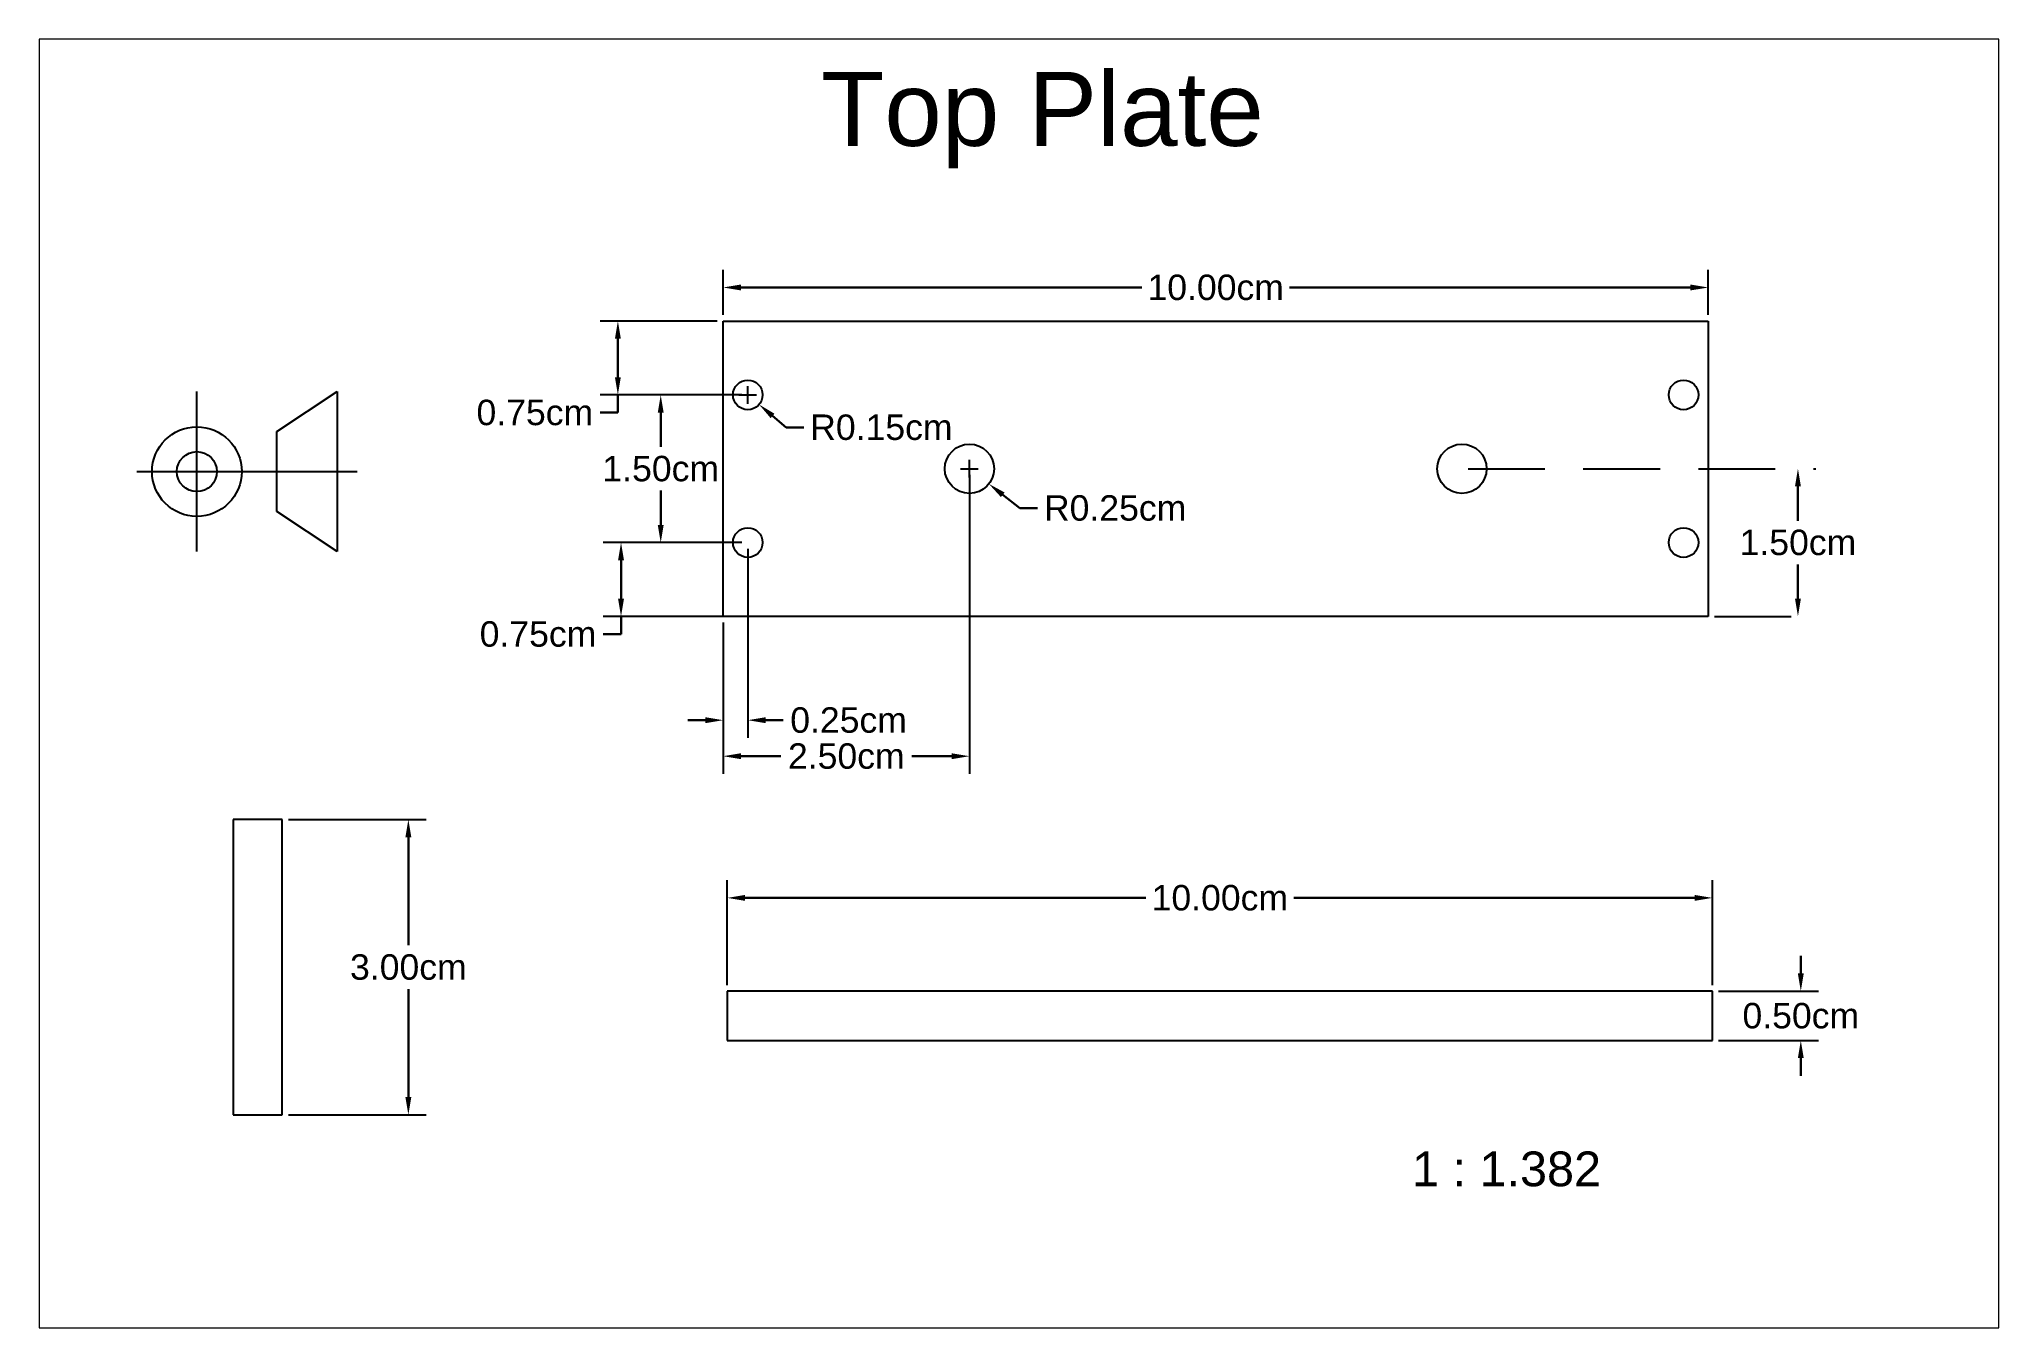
# Paper-space layout 'Top Plate' of a CAD drawing. Header units: inches. Extents: x 0 to 11.2, y -0.5 to 6.9.
# The model-space entities are those that its viewports show. They can reach past a viewport. Long polylines and large blocks are cut down to what shows.
import ezdxf

# ---------------------------------------------------------------- set-up
doc = ezdxf.new("R2010")
doc.units = ezdxf.units.IN
doc.header["$MEASUREMENT"] = 0
doc.linetypes.add('HIDDEN', pattern=[0.375, 0.25, -0.125])
doc.layers.add('dim', color=250, linetype='Continuous')
doc.styles.get("Standard").update_dxf_attribs({"font": 'arial.ttf'})
doc.dimstyles.get("Standard").update_dxf_attribs({"dimtxt": 0.2585, "dimasz": 0.18, "dimexe": 0.18, "dimexo": 0.0625, "dimgap": 0.09, "dimtad": 0, "dimtih": 1, "dimtoh": 1, "dimzin": 0, "dimdsep": 46, "dimtxsty": 'Standard', "dimcen": 0.09, "dimazin": 0, "dimtfac": 1, "dimtofl": 0, "dimtmove": 0, "dimatfit": 3, "dimfxl": 1, "dimtolj": 1, "dimtzin": 0, "dimlwd": 30, "dimarcsym": 0})

# ---------------------------------------------------------------- blocks, each defined once
blk = doc.blocks.new('*D16')
at = {"layer": 'Defpoints', "color": 0, "lineweight": -3, "transparency": 16777216}
for p in [(55.042, 13.641), (45.042, 12.693), (55.042, 12.693)]:
    blk.add_point(p, dxfattribs=at)
at = {"layer": 'dim', "color": 0, "lineweight": -2, "transparency": 16777216}
for p, q in [((45.042, 12.755), (45.042, 13.821)), ((55.042, 12.755), (55.042, 13.821))]:
    blk.add_line(p, q, dxfattribs=at)
at = {"layer": 'dim', "color": 0, "lineweight": 30, "transparency": 16777216}
for p, q in [((45.222, 13.641), (49.29, 13.641)), ((54.862, 13.641), (50.793, 13.641))]:
    blk.add_line(p, q, dxfattribs=at)
at = {"layer": 'dim', "color": 0, "lineweight": -3, "transparency": 16777216}
for points in [[(45.222, 13.671), (45.222, 13.611), (45.042, 13.641)], [(54.862, 13.671), (54.862, 13.611), (55.042, 13.641)]]:
    blk.add_solid(points, dxfattribs=at)
at = {"layer": 'dim', "color": 0, "transparency": 16777216, "insert": (50.042, 13.641), "char_height": 0.2585, "attachment_point": 5}
blk.add_mtext('\\A1;10.00cm', dxfattribs=at)
blk = doc.blocks.new('*D17')
at = {"layer": 'Defpoints', "color": 0, "lineweight": -3, "transparency": 16777216}
for p in [(55.042, 12.693), (55.94, 12.693), (55.042, 12.193)]:
    blk.add_point(p, dxfattribs=at)
at = {"layer": 'dim', "color": 0, "lineweight": 30, "transparency": 16777216}
for p, q in [((55.94, 12.873), (55.94, 13.053)), ((55.94, 12.013), (55.94, 11.833))]:
    blk.add_line(p, q, dxfattribs=at)
at = {"layer": 'dim', "color": 0, "lineweight": -2, "transparency": 16777216}
for p, q in [((55.104, 12.693), (56.12, 12.693)), ((55.104, 12.193), (56.12, 12.193))]:
    blk.add_line(p, q, dxfattribs=at)
at = {"layer": 'dim', "color": 0, "lineweight": -3, "transparency": 16777216}
for points in [[(55.91, 12.873), (55.97, 12.873), (55.94, 12.693)], [(55.91, 12.013), (55.97, 12.013), (55.94, 12.193)]]:
    blk.add_solid(points, dxfattribs=at)
at = {"layer": 'dim', "color": 0, "transparency": 16777216, "insert": (55.94, 12.443), "char_height": 0.2585, "attachment_point": 5}
blk.add_mtext('\\A1;0.50cm', dxfattribs=at)
blk = doc.blocks.new('*D18')
at = {"layer": 'Defpoints', "color": 0, "lineweight": -3, "transparency": 16777216}
for p in [(55, 19.841), (45, 19.5), (55, 19.5)]:
    blk.add_point(p, dxfattribs=at)
at = {"layer": 'dim', "color": 0, "lineweight": -2, "transparency": 16777216}
for p, q in [((45, 19.562), (45, 20.021)), ((55, 19.562), (55, 20.021))]:
    blk.add_line(p, q, dxfattribs=at)
at = {"layer": 'dim', "color": 0, "lineweight": 30, "transparency": 16777216}
for p, q in [((45.18, 19.841), (49.249, 19.841)), ((54.82, 19.841), (50.751, 19.841))]:
    blk.add_line(p, q, dxfattribs=at)
at = {"layer": 'dim', "color": 0, "lineweight": -3, "transparency": 16777216}
for points in [[(45.18, 19.871), (45.18, 19.811), (45, 19.841)], [(54.82, 19.871), (54.82, 19.811), (55, 19.841)]]:
    blk.add_solid(points, dxfattribs=at)
at = {"layer": 'dim', "color": 0, "transparency": 16777216, "insert": (50, 19.841), "char_height": 0.2585, "attachment_point": 5}
blk.add_mtext('\\A1;10.00cm', dxfattribs=at)
blk = doc.blocks.new('*D19')
at = {"layer": 'Defpoints', "color": 0, "lineweight": -3, "transparency": 16777216}
for p in [(45.25, 18.75), (45.364, 18.653)]:
    blk.add_point(p, dxfattribs=at)
at = {"layer": 'dim', "color": 0, "lineweight": -2, "transparency": 16777216}
for p, q in [((45.16, 18.75), (45.34, 18.75)), ((45.25, 18.66), (45.25, 18.84))]:
    blk.add_line(p, q, dxfattribs=at)
at = {"layer": 'dim', "color": 0, "lineweight": 30, "transparency": 16777216}
for p, q in [((45.639, 18.42), (45.502, 18.536)), ((45.819, 18.42), (45.639, 18.42))]:
    blk.add_line(p, q, dxfattribs=at)
at = {"layer": 'dim', "color": 0, "lineweight": -3, "transparency": 16777216}
blk.add_solid([(45.521, 18.559), (45.482, 18.514), (45.364, 18.653)], dxfattribs=at)
at = {"layer": 'dim', "color": 0, "transparency": 16777216, "insert": (46.606, 18.42), "char_height": 0.2585, "attachment_point": 5}
blk.add_mtext('\\A1;R0.15cm', dxfattribs=at)
blk = doc.blocks.new('*D20')
at = {"layer": 'Defpoints', "color": 0, "lineweight": -3, "transparency": 16777216}
for p in [(47.5, 18), (47.697, 17.846)]:
    blk.add_point(p, dxfattribs=at)
at = {"layer": 'dim', "color": 0, "lineweight": -2, "transparency": 16777216}
for p, q in [((47.41, 18), (47.59, 18)), ((47.5, 17.91), (47.5, 18.09))]:
    blk.add_line(p, q, dxfattribs=at)
at = {"layer": 'dim', "color": 0, "lineweight": 30, "transparency": 16777216}
for p, q in [((48.012, 17.6), (47.839, 17.735)), ((48.192, 17.6), (48.012, 17.6))]:
    blk.add_line(p, q, dxfattribs=at)
at = {"layer": 'dim', "color": 0, "lineweight": -3, "transparency": 16777216}
blk.add_solid([(47.857, 17.759), (47.82, 17.712), (47.697, 17.846)], dxfattribs=at)
at = {"layer": 'dim', "color": 0, "transparency": 16777216, "insert": (48.979, 17.6), "char_height": 0.2585, "attachment_point": 5}
blk.add_mtext('\\A1;R0.25cm', dxfattribs=at)
blk = doc.blocks.new('*D23')
at = {"layer": 'Defpoints', "color": 0, "lineweight": -3, "transparency": 16777216}
for p in [(45.25, 17.25), (45, 16.5), (45.25, 15.446)]:
    blk.add_point(p, dxfattribs=at)
at = {"layer": 'dim', "color": 0, "lineweight": -2, "transparency": 16777216}
for p, q in [((45.25, 17.188), (45.25, 15.266)), ((45, 16.438), (45, 15.266))]:
    blk.add_line(p, q, dxfattribs=at)
at = {"layer": 'dim', "color": 0, "lineweight": 30, "transparency": 16777216}
for p, q in [((44.82, 15.446), (44.64, 15.446)), ((45.43, 15.446), (45.61, 15.446))]:
    blk.add_line(p, q, dxfattribs=at)
at = {"layer": 'dim', "color": 0, "lineweight": -3, "transparency": 16777216}
for points in [[(44.82, 15.476), (44.82, 15.416), (45, 15.446)], [(45.43, 15.476), (45.43, 15.416), (45.25, 15.446)]]:
    blk.add_solid(points, dxfattribs=at)
at = {"layer": 'dim', "color": 0, "transparency": 16777216, "insert": (46.273, 15.446), "char_height": 0.2585, "attachment_point": 5}
blk.add_mtext('\\A1;0.25cm', dxfattribs=at)
blk = doc.blocks.new('*D24')
at = {"layer": 'Defpoints', "color": 0, "lineweight": -3, "transparency": 16777216}
for p in [(47.5, 18), (45, 16.5), (47.5, 15.08)]:
    blk.add_point(p, dxfattribs=at)
at = {"layer": 'dim', "color": 0, "lineweight": -2, "transparency": 16777216}
for p, q in [((47.5, 17.938), (47.5, 14.9)), ((45, 16.438), (45, 14.9))]:
    blk.add_line(p, q, dxfattribs=at)
at = {"layer": 'dim', "color": 0, "lineweight": 30, "transparency": 16777216}
for p, q in [((45.18, 15.08), (45.585, 15.08)), ((47.32, 15.08), (46.915, 15.08))]:
    blk.add_line(p, q, dxfattribs=at)
at = {"layer": 'dim', "color": 0, "lineweight": -3, "transparency": 16777216}
for points in [[(45.18, 15.11), (45.18, 15.05), (45, 15.08)], [(47.32, 15.11), (47.32, 15.05), (47.5, 15.08)]]:
    blk.add_solid(points, dxfattribs=at)
at = {"layer": 'dim', "color": 0, "transparency": 16777216, "insert": (46.25, 15.08), "char_height": 0.2585, "attachment_point": 5}
blk.add_mtext('\\A1;2.50cm', dxfattribs=at)
blk = doc.blocks.new('*D25')
at = {"layer": 'Defpoints', "color": 0, "lineweight": -3, "transparency": 16777216}
for p in [(45, 19.5), (43.931, 18.75), (45.25, 18.75)]:
    blk.add_point(p, dxfattribs=at)
at = {"layer": 'dim', "color": 0, "lineweight": -2, "transparency": 16777216}
for p, q in [((44.938, 19.5), (43.751, 19.5)), ((45.188, 18.75), (43.751, 18.75))]:
    blk.add_line(p, q, dxfattribs=at)
at = {"layer": 'dim', "color": 0, "lineweight": 30, "transparency": 16777216}
for p, q in [((43.931, 19.32), (43.931, 18.93)), ((43.931, 18.75), (43.931, 18.57)), ((43.931, 18.57), (43.751, 18.57))]:
    blk.add_line(p, q, dxfattribs=at)
at = {"layer": 'dim', "color": 0, "lineweight": -3, "transparency": 16777216}
for points in [[(43.901, 19.32), (43.961, 19.32), (43.931, 19.5)], [(43.901, 18.93), (43.961, 18.93), (43.931, 18.75)]]:
    blk.add_solid(points, dxfattribs=at)
at = {"layer": 'dim', "color": 0, "transparency": 16777216, "insert": (43.088, 18.57), "char_height": 0.2585, "attachment_point": 5}
blk.add_mtext('\\A1;0.75cm', dxfattribs=at)
blk = doc.blocks.new('*D26')
at = {"layer": 'Defpoints', "color": 0, "lineweight": -3, "transparency": 16777216}
for p in [(45.25, 18.75), (44.366, 17.25), (45.25, 17.25)]:
    blk.add_point(p, dxfattribs=at)
at = {"layer": 'dim', "color": 0, "lineweight": -2, "transparency": 16777216}
for p, q in [((45.188, 18.75), (44.186, 18.75)), ((45.188, 17.25), (44.186, 17.25))]:
    blk.add_line(p, q, dxfattribs=at)
at = {"layer": 'dim', "color": 0, "lineweight": 30, "transparency": 16777216}
for p, q in [((44.366, 18.57), (44.366, 18.222)), ((44.366, 17.43), (44.366, 17.778))]:
    blk.add_line(p, q, dxfattribs=at)
at = {"layer": 'dim', "color": 0, "lineweight": -3, "transparency": 16777216}
for points in [[(44.336, 18.57), (44.396, 18.57), (44.366, 18.75)], [(44.336, 17.43), (44.396, 17.43), (44.366, 17.25)]]:
    blk.add_solid(points, dxfattribs=at)
at = {"layer": 'dim', "color": 0, "transparency": 16777216, "insert": (44.366, 18), "char_height": 0.2585, "attachment_point": 5}
blk.add_mtext('\\A1;1.50cm', dxfattribs=at)
blk = doc.blocks.new('*D27')
at = {"layer": 'Defpoints', "color": 0, "lineweight": -3, "transparency": 16777216}
for p in [(45.25, 17.25), (43.963, 16.5), (45.25, 16.5)]:
    blk.add_point(p, dxfattribs=at)
at = {"layer": 'dim', "color": 0, "lineweight": -2, "transparency": 16777216}
for p, q in [((45.188, 17.25), (43.783, 17.25)), ((45.188, 16.5), (43.783, 16.5))]:
    blk.add_line(p, q, dxfattribs=at)
at = {"layer": 'dim', "color": 0, "lineweight": 30, "transparency": 16777216}
for p, q in [((43.963, 17.07), (43.963, 16.68)), ((43.963, 16.32), (43.783, 16.32)), ((43.963, 16.5), (43.963, 16.32))]:
    blk.add_line(p, q, dxfattribs=at)
at = {"layer": 'dim', "color": 0, "lineweight": -3, "transparency": 16777216}
for points in [[(43.933, 17.07), (43.993, 17.07), (43.963, 17.25)], [(43.933, 16.68), (43.993, 16.68), (43.963, 16.5)]]:
    blk.add_solid(points, dxfattribs=at)
at = {"layer": 'dim', "color": 0, "transparency": 16777216, "insert": (43.12, 16.32), "char_height": 0.2585, "attachment_point": 5}
blk.add_mtext('\\A1;0.75cm', dxfattribs=at)
blk = doc.blocks.new('*D28')
at = {"layer": 'Defpoints', "color": 0, "lineweight": -3, "transparency": 16777216}
for p in [(40.524, 14.437), (40.524, 11.437), (41.804, 11.437)]:
    blk.add_point(p, dxfattribs=at)
at = {"layer": 'dim', "color": 0, "lineweight": -2, "transparency": 16777216}
for p, q in [((40.586, 14.437), (41.984, 14.437)), ((40.586, 11.437), (41.984, 11.437))]:
    blk.add_line(p, q, dxfattribs=at)
at = {"layer": 'dim', "color": 0, "lineweight": 30, "transparency": 16777216}
for p, q in [((41.804, 14.257), (41.804, 13.159)), ((41.804, 11.617), (41.804, 12.715))]:
    blk.add_line(p, q, dxfattribs=at)
at = {"layer": 'dim', "color": 0, "lineweight": -3, "transparency": 16777216}
for points in [[(41.774, 14.257), (41.834, 14.257), (41.804, 14.437)], [(41.774, 11.617), (41.834, 11.617), (41.804, 11.437)]]:
    blk.add_solid(points, dxfattribs=at)
at = {"layer": 'dim', "color": 0, "transparency": 16777216, "insert": (41.804, 12.937), "char_height": 0.2585, "attachment_point": 5}
blk.add_mtext('\\A1;3.00cm', dxfattribs=at)
blk = doc.blocks.new('*D64')
at = {"layer": 'Defpoints', "color": 0, "linetype": 'HIDDEN', "lineweight": -3, "transparency": 16777216}
for p in [(52.5, 18), (55, 16.5), (55.911, 16.5)]:
    blk.add_point(p, dxfattribs=at)
at = {"layer": 'dim', "color": 0, "linetype": 'HIDDEN', "lineweight": -2, "transparency": 16777216}
for p, q in [((52.563, 18), (56.091, 18)), ((55.063, 16.5), (56.091, 16.5))]:
    blk.add_line(p, q, dxfattribs=at)
at = {"layer": 'dim', "color": 0, "linetype": 'HIDDEN', "lineweight": 30, "transparency": 16777216}
for p, q in [((55.911, 17.82), (55.911, 17.472)), ((55.911, 16.68), (55.911, 17.028))]:
    blk.add_line(p, q, dxfattribs=at)
at = {"layer": 'dim', "color": 0, "linetype": 'HIDDEN', "lineweight": -3, "transparency": 16777216}
for points in [[(55.881, 17.82), (55.941, 17.82), (55.911, 18)], [(55.881, 16.68), (55.941, 16.68), (55.911, 16.5)]]:
    blk.add_solid(points, dxfattribs=at)
at = {"layer": 'dim', "color": 0, "linetype": 'HIDDEN', "lineweight": -3, "transparency": 16777216, "insert": (55.911, 17.25), "char_height": 0.2585, "attachment_point": 5}
blk.add_mtext('\\A1;1.50cm', dxfattribs=at)

msp = doc.modelspace()

# ---------------------------------------------------------------- linework, layer by layer
for p, q in [((45, 16.5), (45, 19.5)), ((45, 19.5), (55, 19.5)), ((55, 19.5), (55, 16.5)), ((39.657, 17.158), (39.657, 18.784)), ((40.47, 18.377), (41.08, 18.784)), ((41.08, 18.784), (41.08, 17.158)), ((40.47, 17.564), (40.47, 18.377)), ((39.047, 17.971), (40.673, 17.971)), ((40.673, 17.971), (41.283, 17.971)), ((41.08, 17.158), (40.47, 17.564)), ((55, 16.5), (45, 16.5)), ((40.024, 14.437), (40.024, 11.437)), ((40.524, 14.437), (40.024, 14.437)), ((40.524, 11.437), (40.524, 14.437)), ((55.042, 12.693), (45.042, 12.693)), ((45.042, 12.693), (45.042, 12.193)), ((55.042, 12.193), (55.042, 12.693)), ((45.042, 12.193), (55.042, 12.193)), ((40.024, 11.437), (40.524, 11.437))]:
    msp.add_line(p, q)
for centre, radius in [((45.25, 18.75), 0.15), ((54.75, 18.75), 0.15), ((39.657, 17.971), 0.455), ((39.657, 17.971), 0.203), ((47.5, 18), 0.25), ((52.5, 18), 0.25), ((45.25, 17.25), 0.15), ((54.75, 17.25), 0.15)]:
    msp.add_circle(centre, radius)

# ---------------------------------------------------------------- dimensions: what is measured, and where the dimension line sits
at = {"layer": 'dim'}
for base, p1, p2, picture, middle in [((55, 19.841), (45, 19.5), (55, 19.5), '*D18', (50, 19.841)), ((47.5, 15.08), (45, 16.5), (47.5, 18), '*D24', (46.25, 15.08)), ((45.25, 15.446), (45, 16.5), (45.25, 17.25), '*D23', (46.273, 15.446)), ((55.042, 13.641), (45.042, 12.693), (55.042, 12.693), '*D16', (50.042, 13.641))]:
    dim = msp.add_linear_dim(base=base, p1=p1, p2=p2, dimstyle='Standard', override={"dimpost": 'cm'}, dxfattribs=at)
    dim.commit()
    dim.dimension.update_dxf_attribs({"geometry": picture, "text_midpoint": middle})
for base, p1, p2, picture, middle in [((43.931, 18.75), (45, 19.5), (45.25, 18.75), '*D25', (43.088, 18.57)), ((44.366, 17.25), (45.25, 18.75), (45.25, 17.25), '*D26', (44.366, 18)), ((43.963, 16.5), (45.25, 17.25), (45.25, 16.5), '*D27', (43.12, 16.32)), ((41.804, 11.437), (40.524, 14.437), (40.524, 11.437), '*D28', (41.804, 12.937)), ((55.94, 12.693), (55.042, 12.193), (55.042, 12.693), '*D17', (55.94, 12.443))]:
    dim = msp.add_linear_dim(base=base, p1=p1, p2=p2, angle=90, dimstyle='Standard', override={"dimpost": 'cm'}, dxfattribs=at)
    dim.commit()
    dim.dimension.update_dxf_attribs({"geometry": picture, "text_midpoint": middle})
dim = msp.add_radius_dim(center=(45.25, 18.75), mpoint=(45.364, 18.653), dimstyle='Standard', override={"dimpost": 'cm'}, dxfattribs=at)
dim.commit()
dim.dimension.update_dxf_attribs({"geometry": '*D19', "text_midpoint": (46.606, 18.42)})
dim = msp.add_radius_dim(center=(47.5, 18), mpoint=(47.697, 17.846), dimstyle='Standard', override={"dimpost": 'cm'}, dxfattribs=at)
dim.commit()
dim.dimension.update_dxf_attribs({"geometry": '*D20', "text_midpoint": (48.979, 17.6), "dimtype": 164})
at = {"layer": 'dim', "linetype": 'HIDDEN', "lineweight": -3}
dim = msp.add_linear_dim(base=(55.911, 16.5), p1=(52.5, 18), p2=(55, 16.5), angle=90, dimstyle='Standard', override={"dimpost": 'cm'}, dxfattribs=at)
dim.commit()
dim.dimension.update_dxf_attribs({"geometry": '*D64', "text_midpoint": (55.911, 17.25)})

psp = doc.layouts.new('Top Plate')

# ---------------------------------------------------------------- texts
at = {"layer": 'dim', "linetype": 'HIDDEN', "lineweight": -3, "attachment_point": 1}
for s, width, gutter_width, insert, char_height in [('Top Plate', 12.07659, 2.129, (4.462, 6.746), 0.4257), ('1 : 1.382', 2.83282, 1, (7.859, 0.535), 0.2)]:
    psp.add_mtext_dynamic_manual_height_columns(s, width=width, gutter_width=gutter_width, heights=[0], dxfattribs=dict(at, insert=insert, char_height=char_height))

# ---------------------------------------------------------------- viewports
at = {"layer": 'dim', "linetype": 'HIDDEN', "lineweight": -3}
psp.add_viewport(center=(5.6, 3.227), size=(11.267, 7.41363), view_center_point=(48.004, 15.818), view_height=13.08959, dxfattribs=at)

doc.saveas('drawing.dxf')
